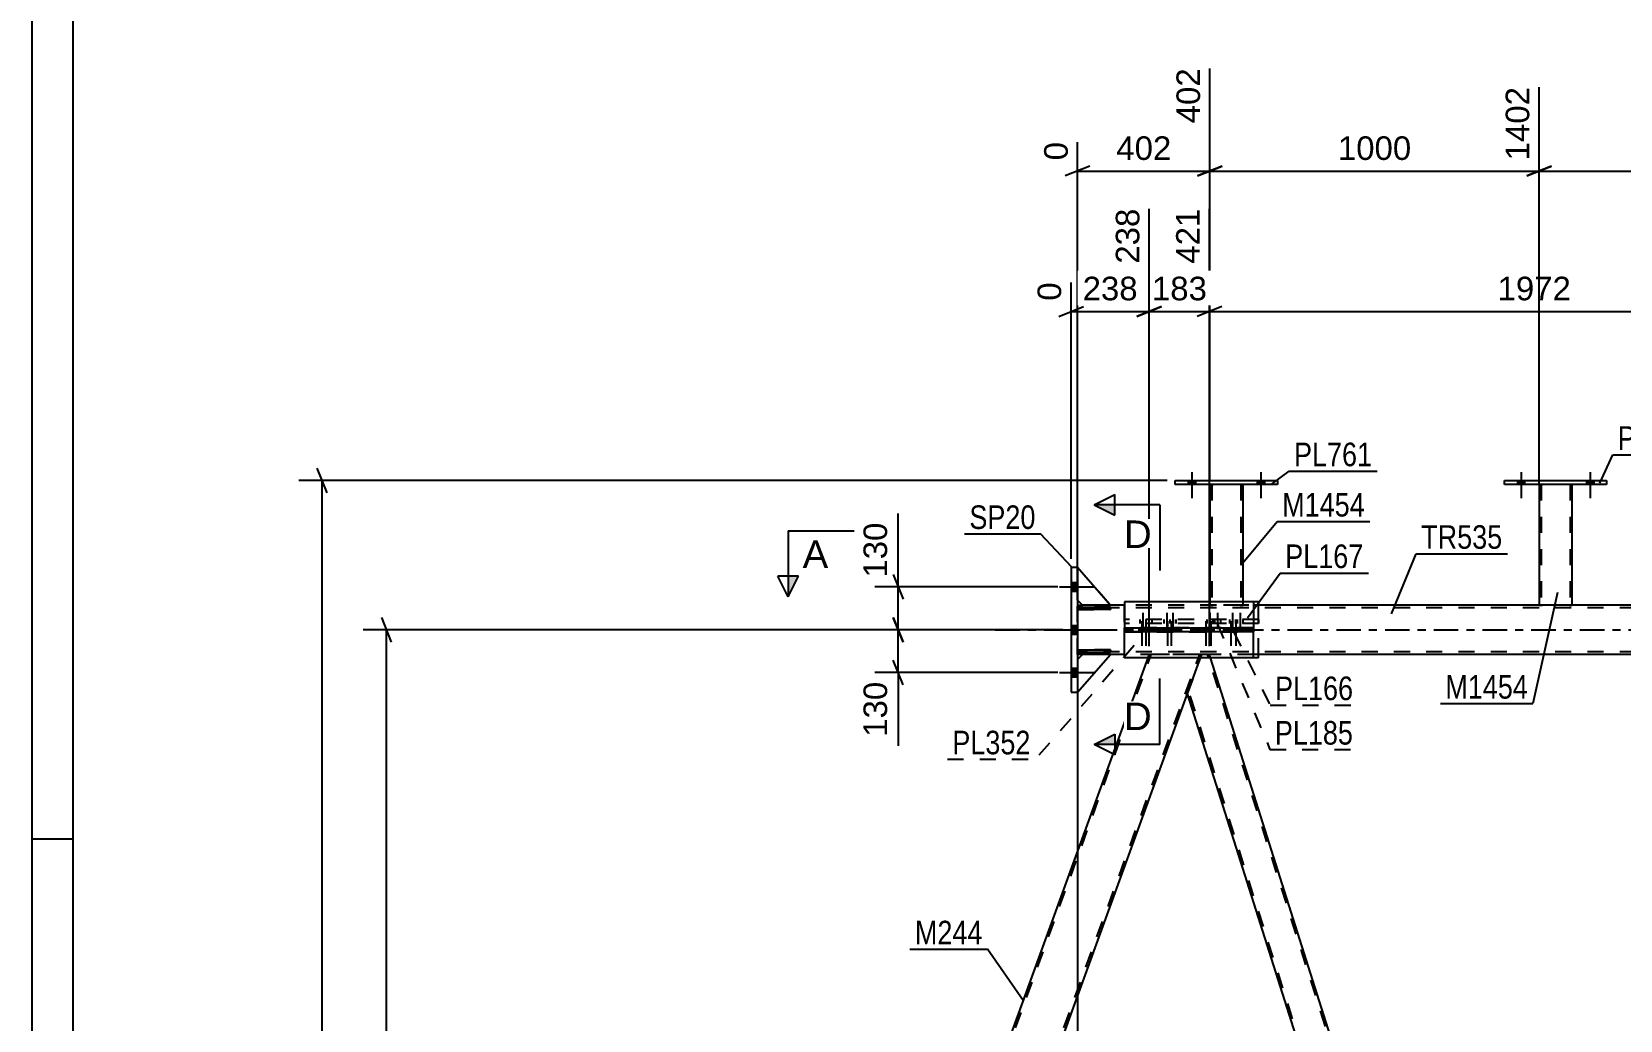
# Model space of a CAD drawing. Header units: millimetres. Extents: x 0 to 1189, y 0 to 841.
# Drawn here: x 0 to 193, y 574 to 694.1 of the extents above; entities that cross this region are included whole.
import ezdxf

# ---------------------------------------------------------------- set-up
doc = ezdxf.new("R2010")
doc.units = ezdxf.units.MM
doc.linetypes.add('DXK_LINE_DOT2', pattern=[3.9198, 1.9599, -1.9599])
doc.linetypes.add('DXK_LINE_DOT3', pattern=[5.9187, 2.979, -0.9799, 0.9799, -0.9799])
doc.styles.add('Arial', font='ARIAL.TTF', dxfattribs={"height": 0.2})
doc.styles.add('Arial Narrow', font='ARIALN.TTF', dxfattribs={"height": 0.2})

# ---------------------------------------------------------------- blocks, each defined once
blk = doc.blocks.new('Unknown-203770571-1117')
at = {"color": 5, "linetype": 'Continuous'}
for p, q in [((0, 841), (0, 0)), ((5, 836), (5, 5)), ((5, 596), (0, 596))]:
    blk.add_line(p, q, dxfattribs=at)
blk = doc.blocks.new('Part-203770571-3129 - 2970')
at = {"color": 2, "linetype": 'Continuous'}
for p, q in [((127.06, 624.43), (127.66, 624.43)), ((132.77, 624.43), (131.06, 624.43)), ((217.25, 624.43), (148.43, 624.43)), ((127.66, 618.43), (127.06, 618.43)), ((132.77, 618.43), (131.06, 618.43)), ((217.25, 618.43), (148.43, 618.43))]:
    blk.add_line(p, q, dxfattribs=at)
at = {"color": 7, "linetype": 'DXK_LINE_DOT2'}
for p, q in [((127.06, 618.43), (127.06, 624.43)), ((759.33, 624.11), (127.06, 624.11)), ((131.06, 624.43), (127.66, 624.43)), ((759.33, 624.43), (132.77, 624.43)), ((759.33, 618.75), (127.06, 618.75)), ((131.06, 618.43), (127.66, 618.43)), ((148.43, 618.43), (132.77, 618.43))]:
    blk.add_line(p, q, dxfattribs=at)
at = {"color": 7, "linetype": 'DXK_LINE_DOT3'}
blk.add_line((117.06, 621.43), (759.33, 621.43), dxfattribs=at)
blk = doc.blocks.new('Bolt-203770571-3118 - 2970')
at = {"linetype": 'Continuous'}
for points in [[(127.06, 626.11), (127.06, 627.15), (126.26, 627.15), (126.26, 626.11)], [(127.06, 626.11), (127.06, 627.15), (126.26, 627.15), (126.26, 626.11)], [(127.06, 626.11), (127.06, 627.15), (126.26, 627.15), (126.26, 626.11)], [(127.06, 620.91), (127.06, 621.95), (126.26, 621.95), (126.26, 620.91)], [(127.06, 620.91), (127.06, 621.95), (126.26, 621.95), (126.26, 620.91)], [(127.06, 615.71), (127.06, 616.75), (126.26, 616.75), (126.26, 615.71)], [(127.06, 615.71), (127.06, 616.75), (126.26, 616.75), (126.26, 615.71)], [(127.06, 615.71), (127.06, 616.75), (126.26, 616.75), (126.26, 615.71)]]:
    blk.add_hatch(color=1, dxfattribs=at).paths.add_polyline_path(points)
at = {"color": 1, "linetype": 'Continuous'}
for p, q in [((124.86, 626.63), (129.06, 626.63)), ((124.86, 626.63), (129.06, 626.63)), ((124.86, 626.63), (129.06, 626.63)), ((126.26, 627.15), (127.06, 627.15)), ((126.26, 627.15), (127.06, 627.15)), ((126.26, 627.15), (127.06, 627.15)), ((126.26, 626.11), (127.06, 626.11)), ((126.26, 626.11), (127.06, 626.11)), ((126.26, 626.11), (127.06, 626.11)), ((124.86, 621.43), (129.06, 621.43)), ((124.86, 621.43), (129.06, 621.43)), ((126.26, 621.95), (127.06, 621.95)), ((126.26, 621.95), (127.06, 621.95)), ((126.26, 620.91), (127.06, 620.91)), ((126.26, 620.91), (127.06, 620.91)), ((124.86, 616.23), (129.06, 616.23)), ((124.86, 616.23), (129.06, 616.23)), ((124.86, 616.23), (129.06, 616.23)), ((126.26, 616.75), (127.06, 616.75)), ((126.26, 616.75), (127.06, 616.75)), ((126.26, 616.75), (127.06, 616.75)), ((126.26, 615.71), (127.06, 615.71)), ((126.26, 615.71), (127.06, 615.71)), ((126.26, 615.71), (127.06, 615.71))]:
    blk.add_line(p, q, dxfattribs=at)
blk = doc.blocks.new('Part-203770571-3499 - 2970')
at = {"color": 2, "linetype": 'Continuous'}
for p, q in [((92.59, 499.83), (135.61, 618.03)), ((98.98, 499.83), (142, 618.03))]:
    blk.add_line(p, q, dxfattribs=at)
at = {"color": 7, "linetype": 'DXK_LINE_DOT2'}
for p, q in [((92.7, 499.43), (136.01, 618.43)), ((98.58, 499.43), (141.89, 618.43)), ((135.61, 618.03), (135.76, 618.43)), ((142.14, 618.43), (135.76, 618.43)), ((142, 618.03), (142.14, 618.43)), ((92.45, 499.43), (92.59, 499.83)), ((98.83, 499.43), (98.98, 499.83)), ((98.83, 499.43), (92.45, 499.43))]:
    blk.add_line(p, q, dxfattribs=at)
blk = doc.blocks.new('Part-203770571-3134 - 2970')
at = {"color": 2, "linetype": 'Continuous'}
for p, q in [((138.93, 639.07), (138.93, 639.55)), ((138.93, 639.55), (151.33, 639.55)), ((151.33, 639.07), (138.93, 639.07)), ((151.33, 639.55), (151.33, 639.07))]:
    blk.add_line(p, q, dxfattribs=at)
blk = doc.blocks.new('Part-203770571-3101 - 2970')
at = {"color": 2, "linetype": 'Continuous'}
for p, q in [((183.13, 639.07), (183.13, 624.43)), ((187.13, 624.43), (187.13, 639.07))]:
    blk.add_line(p, q, dxfattribs=at)
at = {"color": 7, "linetype": 'DXK_LINE_DOT2'}
for p, q in [((183.13, 639.07), (183.13, 639.07)), ((183.13, 639.07), (183.13, 639.07)), ((183.13, 639.07), (183.13, 639.07)), ((183.17, 639.07), (183.13, 639.07)), ((183.13, 639.07), (183.17, 639.07)), ((183.27, 639.07), (183.17, 639.07)), ((183.17, 639.07), (183.27, 639.07)), ((183.43, 639.07), (183.27, 639.07)), ((183.27, 639.07), (183.43, 639.07)), ((183.37, 639.07), (183.37, 639.07)), ((183.37, 639.07), (183.37, 624.43)), ((183.39, 639.07), (183.37, 639.07)), ((183.37, 639.07), (183.39, 639.07)), ((183.44, 639.07), (183.39, 639.07)), ((183.39, 639.07), (183.44, 639.07)), ((186.84, 639.07), (183.43, 639.07)), ((186.84, 639.07), (183.43, 639.07)), ((186.74, 639.07), (183.44, 639.07)), ((183.44, 639.07), (183.52, 639.07)), ((186.82, 639.07), (183.52, 639.07)), ((186.82, 639.07), (186.74, 639.07)), ((186.87, 639.07), (186.82, 639.07)), ((186.82, 639.07), (186.87, 639.07)), ((186.84, 639.07), (186.99, 639.07)), ((186.99, 639.07), (186.84, 639.07)), ((186.89, 639.07), (186.87, 639.07)), ((186.87, 639.07), (186.89, 639.07)), ((186.89, 639.07), (186.89, 639.07)), ((186.89, 639.07), (186.89, 624.43)), ((186.99, 639.07), (187.1, 639.07)), ((187.1, 639.07), (186.99, 639.07)), ((187.1, 639.07), (187.13, 639.07)), ((187.13, 639.07), (187.1, 639.07)), ((187.13, 639.07), (187.13, 639.07)), ((187.13, 639.07), (187.13, 639.07)), ((187.13, 639.07), (187.13, 639.07)), ((183.13, 624.43), (183.13, 624.43)), ((183.13, 624.43), (183.13, 624.43)), ((183.17, 624.43), (183.13, 624.43)), ((183.13, 624.43), (183.17, 624.43)), ((183.27, 624.43), (183.17, 624.43)), ((183.17, 624.43), (183.27, 624.43)), ((183.43, 624.43), (183.27, 624.43)), ((183.27, 624.43), (183.43, 624.43)), ((183.39, 624.43), (183.37, 624.43)), ((183.37, 624.43), (183.39, 624.43)), ((183.44, 624.43), (183.39, 624.43)), ((183.39, 624.43), (183.44, 624.43)), ((186.84, 624.43), (183.43, 624.43)), ((186.84, 624.43), (183.43, 624.43)), ((186.74, 624.43), (183.44, 624.43)), ((183.44, 624.43), (183.52, 624.43)), ((186.82, 624.43), (183.52, 624.43)), ((186.82, 624.43), (186.74, 624.43)), ((186.87, 624.43), (186.82, 624.43)), ((186.82, 624.43), (186.87, 624.43)), ((186.84, 624.43), (186.99, 624.43)), ((186.99, 624.43), (186.84, 624.43)), ((186.89, 624.43), (186.87, 624.43)), ((186.87, 624.43), (186.89, 624.43)), ((186.99, 624.43), (187.1, 624.43)), ((187.1, 624.43), (186.99, 624.43)), ((187.1, 624.43), (187.13, 624.43)), ((187.13, 624.43), (187.1, 624.43)), ((187.13, 624.43), (187.13, 624.43)), ((187.13, 624.43), (187.13, 624.43)), ((187.13, 624.43), (187.13, 624.43))]:
    blk.add_line(p, q, dxfattribs=at)
blk = doc.blocks.new('Part-203770571-3091 - 2970')
at = {"color": 2, "linetype": 'Continuous'}
for p, q in [((143.13, 639.07), (143.13, 624.83)), ((147.13, 639.07), (147.13, 624.83))]:
    blk.add_line(p, q, dxfattribs=at)
at = {"color": 7, "linetype": 'DXK_LINE_DOT2'}
for p, q in [((143.13, 639.07), (143.13, 639.07)), ((143.13, 639.07), (143.13, 639.07)), ((143.13, 639.07), (143.13, 639.07)), ((143.17, 639.07), (143.13, 639.07)), ((143.13, 639.07), (143.17, 639.07)), ((143.27, 639.07), (143.17, 639.07)), ((143.17, 639.07), (143.27, 639.07)), ((143.43, 639.07), (143.27, 639.07)), ((143.27, 639.07), (143.43, 639.07)), ((143.37, 639.07), (143.37, 639.07)), ((143.37, 639.07), (143.37, 624.43)), ((143.39, 639.07), (143.37, 639.07)), ((143.37, 639.07), (143.39, 639.07)), ((143.44, 639.07), (143.39, 639.07)), ((143.39, 639.07), (143.44, 639.07)), ((146.84, 639.07), (143.43, 639.07)), ((146.84, 639.07), (143.43, 639.07)), ((146.74, 639.07), (143.44, 639.07)), ((143.44, 639.07), (143.52, 639.07)), ((146.82, 639.07), (143.52, 639.07)), ((146.82, 639.07), (146.74, 639.07)), ((146.87, 639.07), (146.82, 639.07)), ((146.82, 639.07), (146.87, 639.07)), ((146.84, 639.07), (146.99, 639.07)), ((146.99, 639.07), (146.84, 639.07)), ((146.89, 639.07), (146.87, 639.07)), ((146.87, 639.07), (146.89, 639.07)), ((146.89, 639.07), (146.89, 639.07)), ((146.89, 639.07), (146.89, 624.43)), ((146.99, 639.07), (147.1, 639.07)), ((147.1, 639.07), (146.99, 639.07)), ((147.1, 639.07), (147.13, 639.07)), ((147.13, 639.07), (147.1, 639.07)), ((147.13, 639.07), (147.13, 639.07)), ((147.13, 639.07), (147.13, 639.07)), ((147.13, 639.07), (147.13, 639.07)), ((143.13, 624.83), (143.13, 624.43)), ((143.17, 624.43), (143.13, 624.43)), ((143.13, 624.43), (143.17, 624.43)), ((143.27, 624.43), (143.17, 624.43)), ((143.17, 624.43), (143.27, 624.43)), ((143.43, 624.43), (143.27, 624.43)), ((143.27, 624.43), (143.43, 624.43)), ((143.39, 624.43), (143.37, 624.43)), ((143.37, 624.43), (143.39, 624.43)), ((143.44, 624.43), (143.39, 624.43)), ((143.39, 624.43), (143.44, 624.43)), ((146.84, 624.43), (143.43, 624.43)), ((146.84, 624.43), (143.43, 624.43)), ((146.74, 624.43), (143.44, 624.43)), ((143.44, 624.43), (143.52, 624.43)), ((146.82, 624.43), (143.52, 624.43)), ((146.82, 624.43), (146.74, 624.43)), ((146.87, 624.43), (146.82, 624.43)), ((146.82, 624.43), (146.87, 624.43)), ((146.84, 624.43), (146.99, 624.43)), ((146.99, 624.43), (146.84, 624.43)), ((146.89, 624.43), (146.87, 624.43)), ((146.87, 624.43), (146.89, 624.43)), ((146.99, 624.43), (147.1, 624.43)), ((147.1, 624.43), (146.99, 624.43)), ((147.1, 624.43), (147.13, 624.43)), ((147.13, 624.43), (147.1, 624.43)), ((147.13, 624.83), (147.13, 624.43))]:
    blk.add_line(p, q, dxfattribs=at)
blk = doc.blocks.new('Part-203770571-3096 - 2970')
at = {"color": 2, "linetype": 'Continuous'}
for p, q in [((178.93, 639.07), (178.93, 639.55)), ((178.93, 639.55), (191.33, 639.55)), ((191.33, 639.07), (178.93, 639.07)), ((191.33, 639.55), (191.33, 639.07))]:
    blk.add_line(p, q, dxfattribs=at)
blk = doc.blocks.new('Part-203770571-3567 - 2970')
at = {"color": 7, "linetype": 'DXK_LINE_DOT2'}
for p, q in [((131.06, 618.99), (127.06, 618.99)), ((127.06, 618.99), (127.06, 618.67)), ((127.06, 618.67), (131.06, 618.67)), ((127.66, 618.67), (127.66, 618.99)), ((131.06, 618.67), (131.06, 618.99))]:
    blk.add_line(p, q, dxfattribs=at)
blk = doc.blocks.new('Part-203770571-3569 - 2970')
at = {"color": 2, "linetype": 'Continuous'}
for p, q in [((127.06, 618.67), (127.06, 618.99)), ((127.06, 618.99), (131.06, 618.99)), ((131.06, 618.67), (127.06, 618.67)), ((131.06, 618.99), (131.06, 618.67))]:
    blk.add_line(p, q, dxfattribs=at)
at = {"color": 7, "linetype": 'DXK_LINE_DOT2'}
blk.add_line((127.66, 618.67), (127.66, 618.99), dxfattribs=at)
blk = doc.blocks.new('Bolt-203770571-3236 - 2970')
at = {"linetype": 'Continuous'}
for points in [[(140.49, 639.07), (141.37, 639.07), (141.37, 639.55), (140.49, 639.55)], [(148.89, 639.07), (149.77, 639.07), (149.77, 639.55), (148.89, 639.55)]]:
    blk.add_hatch(color=1, dxfattribs=at).paths.add_polyline_path(points)
at = {"color": 1, "linetype": 'Continuous'}
for p, q in [((140.49, 639.55), (140.49, 639.07)), ((140.93, 640.55), (140.93, 637.43)), ((141.37, 639.55), (141.37, 639.07)), ((148.89, 639.55), (148.89, 639.07)), ((149.33, 640.55), (149.33, 637.43)), ((149.77, 639.55), (149.77, 639.07))]:
    blk.add_line(p, q, dxfattribs=at)
blk = doc.blocks.new('Bolt-203770571-3259 - 2970')
at = {"color": 1, "linetype": 'DXK_LINE_DOT2'}
for p, q in [((143.12, 623.47), (143.12, 620.47)), ((144.04, 623.47), (144.04, 620.47)), ((145.87, 623.47), (145.87, 620.47)), ((146.79, 623.47), (146.79, 620.47)), ((142.76, 622.67), (142.76, 622.19)), ((143.48, 622.67), (143.48, 622.19)), ((143.68, 622.67), (143.68, 622.19)), ((144.4, 622.67), (144.4, 622.19)), ((145.51, 622.67), (145.51, 622.19)), ((146.23, 622.67), (146.23, 622.19)), ((146.43, 622.67), (146.43, 622.19)), ((147.15, 622.67), (147.15, 622.19))]:
    blk.add_line(p, q, dxfattribs=at)
blk = doc.blocks.new('Bolt-203770571-3273 - 2970')
at = {"linetype": 'Continuous'}
for points in [[(180.49, 639.07), (181.37, 639.07), (181.37, 639.55), (180.49, 639.55)], [(188.89, 639.07), (189.77, 639.07), (189.77, 639.55), (188.89, 639.55)]]:
    blk.add_hatch(color=1, dxfattribs=at).paths.add_polyline_path(points)
at = {"color": 1, "linetype": 'Continuous'}
for p, q in [((180.49, 639.55), (180.49, 639.07)), ((180.93, 640.55), (180.93, 637.43)), ((181.37, 639.55), (181.37, 639.07)), ((188.89, 639.55), (188.89, 639.07)), ((189.33, 640.55), (189.33, 637.43)), ((189.77, 639.55), (189.77, 639.07))]:
    blk.add_line(p, q, dxfattribs=at)
blk = doc.blocks.new('Bolt-203770571-3274 - 2970')
at = {"linetype": 'Continuous'}
for points in [[(180.49, 639.07), (181.37, 639.07), (181.37, 639.55), (180.49, 639.55)], [(188.89, 639.07), (189.77, 639.07), (189.77, 639.55), (188.89, 639.55)]]:
    blk.add_hatch(color=1, dxfattribs=at).paths.add_polyline_path(points)
at = {"color": 1, "linetype": 'Continuous'}
for p, q in [((180.49, 639.55), (180.49, 639.07)), ((180.93, 640.55), (180.93, 637.43)), ((181.37, 639.55), (181.37, 639.07)), ((188.89, 639.55), (188.89, 639.07)), ((189.33, 640.55), (189.33, 637.43)), ((189.77, 639.55), (189.77, 639.07))]:
    blk.add_line(p, q, dxfattribs=at)
blk = doc.blocks.new('Bolt-203770571-3275 - 2970')
at = {"linetype": 'Continuous'}
for points in [[(140.49, 639.07), (141.37, 639.07), (141.37, 639.55), (140.49, 639.55)], [(148.89, 639.07), (149.77, 639.07), (149.77, 639.55), (148.89, 639.55)]]:
    blk.add_hatch(color=1, dxfattribs=at).paths.add_polyline_path(points)
at = {"color": 1, "linetype": 'Continuous'}
for p, q in [((140.49, 639.55), (140.49, 639.07)), ((140.93, 640.55), (140.93, 637.43)), ((141.37, 639.55), (141.37, 639.07)), ((148.89, 639.55), (148.89, 639.07)), ((149.33, 640.55), (149.33, 637.43)), ((149.77, 639.55), (149.77, 639.07))]:
    blk.add_line(p, q, dxfattribs=at)
blk = doc.blocks.new('Part-203770571-3300 - 2970')
at = {"color": 7, "linetype": 'DXK_LINE_DOT2'}
for p, q in [((149.05, 622.67), (132.76, 622.67)), ((132.76, 622.67), (132.76, 622.19)), ((149.05, 622.19), (132.76, 622.19)), ((138.97, 622.67), (138.97, 622.19)), ((142.8, 622.19), (142.8, 622.67)), ((149.05, 622.67), (149.05, 622.19))]:
    blk.add_line(p, q, dxfattribs=at)
blk = doc.blocks.new('Part-203770571-3305 - 2970')
at = {"color": 2, "linetype": 'Continuous'}
for p, q in [((132.76, 624.83), (132.76, 624.43)), ((132.76, 624.83), (132.77, 624.83)), ((149.05, 624.83), (148.43, 624.83)), ((149.05, 624.83), (149.05, 624.43)), ((132.76, 618.43), (132.76, 618.03)), ((132.76, 618.03), (132.77, 618.03)), ((149.05, 618.03), (148.43, 618.03)), ((149.05, 618.03), (149.05, 618.43))]:
    blk.add_line(p, q, dxfattribs=at)
at = {"color": 7, "linetype": 'DXK_LINE_DOT2'}
for p, q in [((148.43, 624.83), (132.76, 624.83)), ((132.76, 618.43), (132.76, 624.43)), ((149.05, 618.43), (149.05, 624.43)), ((148.43, 618.03), (132.77, 618.03))]:
    blk.add_line(p, q, dxfattribs=at)
blk = doc.blocks.new('Bolt-203770571-3306 - 2970')
at = {"color": 1, "linetype": 'DXK_LINE_DOT2'}
for p, q in [((134.98, 623.47), (134.98, 620.47)), ((135.71, 623.47), (135.71, 620.47)), ((137.9, 623.47), (137.9, 620.47)), ((138.63, 623.47), (138.63, 620.47)), ((134.62, 622.67), (134.62, 622.19)), ((135.34, 622.67), (135.34, 622.19)), ((135.35, 622.67), (135.35, 622.19)), ((136.07, 622.67), (136.07, 622.19)), ((137.54, 622.67), (137.54, 622.19)), ((138.26, 622.67), (138.26, 622.19)), ((138.27, 622.67), (138.27, 622.19)), ((138.99, 622.67), (138.99, 622.19))]:
    blk.add_line(p, q, dxfattribs=at)
blk = doc.blocks.new('Part-203770571-3326 - 2970')
at = {"color": 2, "linetype": 'Continuous'}
for p, q in [((132.77, 621.67), (132.77, 621.67)), ((132.77, 621.67), (148.43, 621.67)), ((132.77, 621.19), (132.77, 621.67)), ((139.34, 621.19), (139.34, 621.67)), ((141.72, 621.19), (141.72, 621.67)), ((148.43, 621.67), (148.43, 621.67)), ((148.43, 621.67), (148.43, 621.19)), ((148.43, 621.19), (132.77, 621.19))]:
    blk.add_line(p, q, dxfattribs=at)
at = {"color": 7, "linetype": 'DXK_LINE_DOT2'}
for p, q in [((148.43, 621.67), (132.77, 621.67)), ((132.77, 621.19), (132.77, 621.19)), ((132.77, 621.19), (148.43, 621.19)), ((148.43, 621.19), (148.43, 621.19))]:
    blk.add_line(p, q, dxfattribs=at)
blk = doc.blocks.new('Part-203770571-3331 - 2970')
at = {"color": 2, "linetype": 'Continuous'}
for p, q in [((148.43, 624.83), (132.77, 624.83)), ((132.77, 624.83), (132.77, 621.67)), ((148.43, 624.83), (148.43, 621.67)), ((132.77, 618.03), (132.77, 621.19)), ((148.43, 618.03), (148.43, 621.19)), ((148.43, 618.03), (132.77, 618.03))]:
    blk.add_line(p, q, dxfattribs=at)
at = {"color": 7, "linetype": 'DXK_LINE_DOT2'}
for p, q in [((132.77, 621.19), (132.77, 621.67)), ((148.43, 621.19), (148.43, 621.67))]:
    blk.add_line(p, q, dxfattribs=at)
blk = doc.blocks.new('Part-203770571-3356 - 2970')
at = {"color": 7, "linetype": 'DXK_LINE_DOT2'}
for p, q in [((178.9, 499.43), (222.21, 618.43)), ((182.65, 499.43), (225.96, 618.43)), ((221.81, 618.03), (221.96, 618.43)), ((226.21, 618.43), (221.96, 618.43)), ((225.05, 615.22), (226.21, 618.43)), ((178.65, 499.43), (179.81, 502.64)), ((182.9, 499.43), (183.05, 499.83)), ((182.9, 499.43), (178.65, 499.43))]:
    blk.add_line(p, q, dxfattribs=at)
at = {"color": 2, "linetype": 'Continuous'}
for p, q in [((179.81, 502.64), (221.81, 618.03)), ((183.05, 499.83), (225.05, 615.22))]:
    blk.add_line(p, q, dxfattribs=at)
blk = doc.blocks.new('Part-203770571-3371 - 2970')
at = {"color": 7, "linetype": 'DXK_LINE_DOT2'}
for p, q in [((140.41, 613.66), (142.14, 618.43)), ((143.09, 618.43), (142.14, 618.43)), ((179.68, 502.27), (142.84, 618.43)), ((143.22, 618.03), (143.09, 618.43)), ((176.88, 499.43), (140.54, 614.03)), ((176.63, 499.43), (176.51, 499.83)), ((178.65, 499.43), (178.79, 499.83)), ((178.65, 499.43), (176.63, 499.43))]:
    blk.add_line(p, q, dxfattribs=at)
at = {"color": 2, "linetype": 'Continuous'}
for p, q in [((179.81, 502.64), (143.22, 618.03)), ((176.51, 499.83), (140.41, 613.66)), ((178.79, 499.83), (179.81, 502.64))]:
    blk.add_line(p, q, dxfattribs=at)
blk = doc.blocks.new('Part-203770571-3391 - 2970')
at = {"color": 2, "linetype": 'Continuous'}
for p, q in [((126.26, 629.03), (127.06, 629.03)), ((126.26, 629.03), (126.26, 613.83)), ((127.06, 629.03), (127.06, 613.83)), ((126.26, 613.83), (127.06, 613.83))]:
    blk.add_line(p, q, dxfattribs=at)
blk = doc.blocks.new('Part-203770571-3432 - 2970')
at = {"color": 7, "linetype": 'DXK_LINE_DOT2'}
for p, q in [((127.06, 625.03), (127.06, 629.03)), ((127.06, 629.03), (131.06, 624.43)), ((127.66, 624.43), (127.06, 625.03)), ((131.06, 624.43), (127.66, 624.43))]:
    blk.add_line(p, q, dxfattribs=at)
blk = doc.blocks.new('Part-203770571-3433 - 2970')
at = {"color": 2, "linetype": 'Continuous'}
for p, q in [((127.06, 629.03), (131.06, 624.43)), ((127.66, 624.43), (127.06, 625.03)), ((131.06, 624.43), (127.66, 624.43))]:
    blk.add_line(p, q, dxfattribs=at)
at = {"color": 7, "linetype": 'DXK_LINE_DOT2'}
blk.add_line((127.06, 625.03), (127.06, 629.03), dxfattribs=at)
blk = doc.blocks.new('Part-203770571-3434 - 2970')
at = {"color": 7, "linetype": 'DXK_LINE_DOT2'}
for p, q in [((127.66, 618.43), (127.06, 617.83)), ((127.06, 613.83), (131.06, 618.43)), ((127.06, 617.83), (127.06, 613.83)), ((131.06, 618.43), (127.66, 618.43))]:
    blk.add_line(p, q, dxfattribs=at)
blk = doc.blocks.new('Part-203770571-3435 - 2970')
at = {"color": 2, "linetype": 'Continuous'}
for p, q in [((127.66, 618.43), (127.06, 617.83)), ((127.06, 613.83), (131.06, 618.43)), ((131.06, 618.43), (127.66, 618.43))]:
    blk.add_line(p, q, dxfattribs=at)
at = {"color": 7, "linetype": 'DXK_LINE_DOT2'}
blk.add_line((127.06, 617.83), (127.06, 613.83), dxfattribs=at)
blk = doc.blocks.new('Bolt-203770571-3443 - 2970')
at = {"linetype": 'Continuous'}
for points in [[(135.23, 621.67), (134.51, 621.67), (134.51, 621.19), (135.23, 621.19)], [(135.7, 621.67), (134.98, 621.67), (134.98, 621.19), (135.7, 621.19)], [(138.33, 621.67), (137.61, 621.67), (137.61, 621.19), (138.33, 621.19)], [(138.79, 621.67), (138.07, 621.67), (138.07, 621.19), (138.79, 621.19)]]:
    blk.add_hatch(color=1, dxfattribs=at).paths.add_polyline_path(points)
at = {"color": 1, "linetype": 'Continuous'}
for p, q in [((134.51, 621.67), (134.51, 621.19)), ((134.87, 622.47), (134.87, 619.47)), ((134.98, 621.67), (134.98, 621.19)), ((135.23, 621.67), (135.23, 621.19)), ((135.34, 622.47), (135.34, 619.47)), ((135.7, 621.67), (135.7, 621.19)), ((137.61, 621.67), (137.61, 621.19)), ((137.97, 622.47), (137.97, 619.47)), ((138.07, 621.67), (138.07, 621.19)), ((138.33, 621.67), (138.33, 621.19)), ((138.43, 622.47), (138.43, 619.47)), ((138.79, 621.67), (138.79, 621.19))]:
    blk.add_line(p, q, dxfattribs=at)
blk = doc.blocks.new('Bolt-203770571-3444 - 2970')
at = {"linetype": 'Continuous'}
for points in [[(143.01, 621.67), (142.29, 621.67), (142.29, 621.19), (143.01, 621.19)], [(143.61, 621.67), (142.89, 621.67), (142.89, 621.19), (143.61, 621.19)], [(146.02, 621.67), (145.3, 621.67), (145.3, 621.19), (146.02, 621.19)], [(146.62, 621.67), (145.9, 621.67), (145.9, 621.19), (146.62, 621.19)]]:
    blk.add_hatch(color=1, dxfattribs=at).paths.add_polyline_path(points)
at = {"color": 1, "linetype": 'Continuous'}
for p, q in [((142.29, 621.67), (142.29, 621.19)), ((142.65, 622.47), (142.65, 619.47)), ((142.89, 621.67), (142.89, 621.19)), ((143.01, 621.67), (143.01, 621.19)), ((143.25, 622.47), (143.25, 619.47)), ((143.61, 621.67), (143.61, 621.19)), ((145.3, 621.67), (145.3, 621.19)), ((145.66, 622.47), (145.66, 619.47)), ((145.9, 621.67), (145.9, 621.19)), ((146.02, 621.67), (146.02, 621.19)), ((146.26, 622.47), (146.26, 619.47)), ((146.62, 621.67), (146.62, 621.19))]:
    blk.add_line(p, q, dxfattribs=at)
blk = doc.blocks.new('Part-203770571-3568 - 2970')
at = {"color": 7, "linetype": 'DXK_LINE_DOT2'}
for p, q in [((131.06, 624.19), (127.06, 624.19)), ((127.06, 624.19), (127.06, 623.87)), ((127.06, 623.87), (131.06, 623.87)), ((127.66, 623.87), (127.66, 624.19)), ((131.06, 623.87), (131.06, 624.19))]:
    blk.add_line(p, q, dxfattribs=at)
blk = doc.blocks.new('Part-203770571-3570 - 2970')
at = {"color": 2, "linetype": 'Continuous'}
for p, q in [((127.06, 624.19), (131.06, 624.19)), ((127.06, 623.87), (127.06, 624.19)), ((131.06, 623.87), (127.06, 623.87)), ((131.06, 624.19), (131.06, 623.87))]:
    blk.add_line(p, q, dxfattribs=at)
at = {"color": 7, "linetype": 'DXK_LINE_DOT2'}
blk.add_line((127.66, 623.87), (127.66, 624.19), dxfattribs=at)
blk = doc.blocks.new('StraightDimension-203770571-4970 - 2970')
at = {"color": 7, "linetype": 'Continuous'}
for p, q in [((104.66, 628.13), (105.86, 625.13)), ((124.66, 626.63), (102.41, 626.63)), ((105.26, 621.43), (105.26, 626.63)), ((125.26, 621.43), (102.41, 621.43)), ((105.86, 619.93), (104.66, 622.93))]:
    blk.add_line(p, q, dxfattribs=at)
at = {"color": 0}
blk.add_wipeout([(104.51, 635.03), (100.31, 635.03), (100.31, 627.16), (104.51, 627.16)], dxfattribs=at)
at = {"color": 7, "linetype": 'Continuous'}
blk.add_line((105.26, 626.63), (105.26, 635.55), dxfattribs=at)
blk.add_line((105.26, 626.63), (105.26, 635.55), dxfattribs=at)
at = {"color": 3, "style": 'Arial'}
blk.add_text('130', height=2.865, rotation=90.0002, dxfattribs=at).set_placement((103.91, 627.76))
blk = doc.blocks.new('StraightDimension-203770571-31451 - 2970')
at = {"color": 7, "linetype": 'Continuous'}
for p, q in [((183.13, 639.05), (183.13, 687.33)), ((223.13, 639.05), (223.13, 687.33)), ((184.63, 677.74), (181.63, 676.54)), ((221.63, 676.54), (224.63, 677.74)), ((183.13, 677.14), (223.13, 677.14))]:
    blk.add_line(p, q, dxfattribs=at)
at = {"color": 0, "linetype": 'Continuous'}
blk.add_wipeout([(222.53, 687.93), (218.33, 687.93), (218.33, 677.84), (222.53, 677.84)], dxfattribs=at)
at = {"color": 0}
blk.add_wipeout([(208.18, 677.89), (208.18, 682.09), (198.08, 682.09), (198.08, 677.89)], dxfattribs=at)
at = {"color": 3, "linetype": 'Continuous', "style": 'Arial'}
blk.add_text('2402', height=2.865, rotation=90.0002, dxfattribs=at).set_placement((221.93, 678.44))
at = {"color": 3, "style": 'Arial'}
blk.add_text('1000', height=2.865, dxfattribs=at).set_placement((198.68, 678.49))
blk = doc.blocks.new('StraightDimension-203770571-31079 - 2970')
at = {"color": 7, "linetype": 'Continuous'}
for p, q in [((221.96, 619.43), (221.96, 674.79)), ((143.09, 619.43), (143.09, 672.56)), ((144.59, 660.69), (141.59, 659.49)), ((143.09, 660.09), (221.96, 660.09)), ((220.46, 659.49), (223.46, 660.69))]:
    blk.add_line(p, q, dxfattribs=at)
at = {"color": 0, "linetype": 'Continuous'}
blk.add_wipeout([(221.36, 675.39), (217.16, 675.39), (217.16, 665.29), (221.36, 665.29)], dxfattribs=at)
at = {"color": 0}
blk.add_wipeout([(187.57, 660.84), (187.57, 665.04), (177.48, 665.04), (177.48, 660.84)], dxfattribs=at)
at = {"color": 3, "linetype": 'Continuous', "style": 'Arial'}
blk.add_text('2392', height=2.865, rotation=90.0002, dxfattribs=at).set_placement((220.76, 665.89))
at = {"color": 3, "style": 'Arial'}
blk.add_text('1972', height=2.865, dxfattribs=at).set_placement((178.08, 661.44))
blk = doc.blocks.new('StraightDimension-203770571-31453 - 2970')
at = {"color": 7, "linetype": 'Continuous'}
for p, q in [((143.13, 639.67), (143.13, 689.61)), ((127.06, 625.43), (127.06, 680.66)), ((128.56, 677.74), (125.56, 676.54)), ((141.63, 676.54), (144.63, 677.74)), ((127.06, 677.14), (143.13, 677.14))]:
    blk.add_line(p, q, dxfattribs=at)
at = {"color": 0, "linetype": 'Continuous'}
blk.add_wipeout([(126.46, 681.26), (122.26, 681.26), (122.26, 677.84), (126.46, 677.84)], dxfattribs=at)
at = {"color": 0}
blk.add_wipeout([(139.03, 677.89), (139.03, 682.09), (131.16, 682.09), (131.16, 677.89)], dxfattribs=at)
at = {"color": 3, "linetype": 'Continuous', "style": 'Arial'}
blk.add_text('0', height=2.87, rotation=90.0002, dxfattribs=at).set_placement((125.86, 678.44))
at = {"color": 0, "linetype": 'Continuous'}
blk.add_wipeout([(142.53, 690.21), (138.33, 690.21), (138.33, 682.34), (142.53, 682.34)], dxfattribs=at)
at = {"color": 3, "linetype": 'Continuous', "style": 'Arial'}
blk.add_text('402', height=2.865, rotation=90.0002, dxfattribs=at).set_placement((141.93, 682.94))
at = {"color": 3, "style": 'Arial'}
blk.add_text('402', height=2.865, dxfattribs=at).set_placement((131.76, 678.49))
blk = doc.blocks.new('StraightDimension-203770571-31452 - 2970')
at = {"color": 7, "linetype": 'Continuous'}
for p, q in [((143.13, 639.67), (143.13, 689.61)), ((183.13, 639.05), (183.13, 687.33)), ((144.63, 677.74), (141.63, 676.54)), ((181.63, 676.54), (184.63, 677.74)), ((143.13, 677.14), (183.13, 677.14))]:
    blk.add_line(p, q, dxfattribs=at)
at = {"color": 0, "linetype": 'Continuous'}
blk.add_wipeout([(182.53, 687.93), (178.33, 687.93), (178.33, 677.84), (182.53, 677.84)], dxfattribs=at)
at = {"color": 0}
blk.add_wipeout([(168.18, 677.89), (168.18, 682.09), (158.08, 682.09), (158.08, 677.89)], dxfattribs=at)
at = {"color": 3, "linetype": 'Continuous', "style": 'Arial'}
blk.add_text('1402', height=2.865, rotation=90.0002, dxfattribs=at).set_placement((181.93, 678.44))
at = {"color": 3, "style": 'Arial'}
blk.add_text('1000', height=2.865, dxfattribs=at).set_placement((158.68, 678.49))
blk = doc.blocks.new('StraightDimension-203770571-4738 - 2970')
at = {"color": 7, "linetype": 'Continuous'}
for p, q in [((127.06, 617.43), (127.06, 564.94)), ((67.18, 500.43), (67.18, 570.19)), ((68.68, 567.94), (65.68, 566.74)), ((125.56, 566.74), (128.56, 567.94)), ((67.18, 567.34), (127.06, 567.34))]:
    blk.add_line(p, q, dxfattribs=at)
at = {"color": 0}
blk.add_wipeout([(102.16, 568.09), (102.16, 572.29), (92.07, 572.29), (92.07, 568.09)], dxfattribs=at)
at = {"color": 3, "style": 'Arial'}
blk.add_text('1564', height=2.865, dxfattribs=at).set_placement((92.67, 568.69))
blk = doc.blocks.new('StraightDimension-203770571-30677 - 2970')
at = {"color": 7, "linetype": 'Continuous'}
for p, q in [((35.89, 638.05), (34.69, 641.05)), ((137.93, 639.55), (32.44, 639.55)), ((35.29, 488.83), (35.29, 639.55)), ((34.69, 490.33), (35.89, 487.33)), ((171.08, 488.83), (32.44, 488.83))]:
    blk.add_line(p, q, dxfattribs=at)
at = {"color": 0}
blk.add_wipeout([(34.54, 569.24), (30.34, 569.24), (30.34, 559.14), (34.54, 559.14)], dxfattribs=at)
at = {"color": 3, "style": 'Arial'}
blk.add_text('3768', height=2.865, rotation=90.0002, dxfattribs=at).set_placement((33.94, 559.74))
blk = doc.blocks.new('StraightDimension-203770571-4948 - 2970')
at = {"color": 7, "linetype": 'Continuous'}
for p, q in [((125.26, 621.43), (40.26, 621.43)), ((43.71, 619.93), (42.51, 622.93)), ((43.11, 496.43), (43.11, 621.43)), ((42.51, 497.93), (43.71, 494.93)), ((65.38, 496.43), (40.26, 496.43))]:
    blk.add_line(p, q, dxfattribs=at)
at = {"color": 0}
blk.add_wipeout([(42.36, 563.98), (38.16, 563.98), (38.16, 553.88), (42.36, 553.88)], dxfattribs=at)
at = {"color": 3, "style": 'Arial'}
blk.add_text('3125', height=2.865, rotation=90.0002, dxfattribs=at).set_placement((41.76, 554.48))
blk = doc.blocks.new('StraightDimension-203770571-4978 - 2970')
at = {"color": 7, "linetype": 'Continuous'}
for p, q in [((125.26, 621.43), (102.41, 621.43)), ((104.66, 622.93), (105.86, 619.93)), ((105.26, 616.23), (105.26, 621.43)), ((105.86, 614.73), (104.66, 617.73)), ((124.64, 616.23), (102.41, 616.23))]:
    blk.add_line(p, q, dxfattribs=at)
at = {"color": 0}
blk.add_wipeout([(104.51, 615.71), (100.31, 615.71), (100.31, 607.83), (104.51, 607.83)], dxfattribs=at)
at = {"color": 7, "linetype": 'Continuous'}
blk.add_line((105.26, 616.23), (105.26, 607.31), dxfattribs=at)
blk.add_line((105.26, 616.23), (105.26, 607.31), dxfattribs=at)
at = {"color": 3, "style": 'Arial'}
blk.add_text('130', height=2.865, rotation=90.0002, dxfattribs=at).set_placement((103.91, 608.43))
blk = doc.blocks.new('StraightDimension-203770571-31080 - 2970')
at = {"color": 7, "linetype": 'Continuous'}
for p, q in [((135.76, 619.43), (135.76, 672.56)), ((143.09, 619.43), (143.09, 672.56)), ((134.26, 659.49), (137.26, 660.69)), ((135.76, 660.09), (143.09, 660.09)), ((144.59, 660.69), (141.59, 659.49))]:
    blk.add_line(p, q, dxfattribs=at)
at = {"color": 0}
blk.add_wipeout([(143.36, 660.84), (143.36, 665.04), (135.49, 665.04), (135.49, 660.84)], dxfattribs=at)
at = {"color": 0, "linetype": 'Continuous'}
blk.add_wipeout([(142.49, 673.16), (138.29, 673.16), (138.29, 665.29), (142.49, 665.29)], dxfattribs=at)
at = {"color": 3, "linetype": 'Continuous', "style": 'Arial'}
blk.add_text('421', height=2.865, rotation=90.0002, dxfattribs=at).set_placement((141.89, 665.89))
at = {"color": 3, "style": 'Arial'}
blk.add_text('183', height=2.865, dxfattribs=at).set_placement((136.09, 661.44))
blk = doc.blocks.new('StraightDimension-203770571-31081 - 2970')
at = {"color": 7, "linetype": 'Continuous'}
for p, q in [((135.76, 619.43), (135.76, 672.56)), ((126.26, 630.03), (126.26, 663.62)), ((124.76, 659.49), (127.76, 660.69)), ((126.26, 660.09), (135.76, 660.09)), ((137.26, 660.69), (134.26, 659.49))]:
    blk.add_line(p, q, dxfattribs=at)
at = {"color": 0, "linetype": 'Continuous'}
blk.add_wipeout([(125.66, 664.22), (121.46, 664.22), (121.46, 660.79), (125.66, 660.79)], dxfattribs=at)
at = {"color": 0}
blk.add_wipeout([(134.94, 660.84), (134.94, 665.04), (127.07, 665.04), (127.07, 660.84)], dxfattribs=at)
at = {"color": 3, "linetype": 'Continuous', "style": 'Arial'}
blk.add_text('0', height=2.87, rotation=90.0002, dxfattribs=at).set_placement((125.06, 661.39))
at = {"color": 0, "linetype": 'Continuous'}
blk.add_wipeout([(135.16, 673.16), (130.96, 673.16), (130.96, 665.29), (135.16, 665.29)], dxfattribs=at)
at = {"color": 3, "linetype": 'Continuous', "style": 'Arial'}
blk.add_text('238', height=2.865, rotation=90.0002, dxfattribs=at).set_placement((134.56, 665.89))
at = {"color": 3, "style": 'Arial'}
blk.add_text('238', height=2.865, dxfattribs=at).set_placement((127.67, 661.44))
blk = doc.blocks.new('Mark-203770571-3087 - 2970')
at = {"color": 0}
blk.add_wipeout([(161.96, 635.18), (161.96, 638.18), (151.91, 638.18), (151.91, 635.18)], dxfattribs=at)
blk.add_wipeout([(161.96, 635.18), (161.96, 638.18), (151.91, 638.18), (151.91, 635.18)], dxfattribs=at)
at = {"color": 30, "linetype": 'Continuous'}
for p, q in [((146.91, 629.3), (151.31, 634.58)), ((151.31, 634.58), (162.56, 634.58))]:
    blk.add_line(p, q, dxfattribs=at)
at = {"color": 3, "style": 'Arial Narrow'}
blk.add_text('M1454', height=2.863, dxfattribs=at).set_placement((151.91, 635.18))
blk = doc.blocks.new('Mark-203770571-3125 - 2970')
at = {"color": 0}
blk.add_wipeout([(178.67, 631.26), (178.67, 634.26), (168.8, 634.26), (168.8, 631.26)], dxfattribs=at)
blk.add_wipeout([(178.67, 631.26), (178.67, 634.26), (168.8, 634.26), (168.8, 631.26)], dxfattribs=at)
at = {"color": 30, "linetype": 'Continuous'}
for p, q in [((165.19, 623.36), (168.2, 630.66)), ((168.2, 630.66), (179.27, 630.66))]:
    blk.add_line(p, q, dxfattribs=at)
at = {"color": 3, "style": 'Arial Narrow'}
blk.add_text('TR535', height=2.863, dxfattribs=at).set_placement((168.8, 631.26))
blk = doc.blocks.new('Mark-203770571-3092 - 2970')
at = {"color": 0}
blk.add_wipeout([(202.18, 643.28), (202.18, 646.28), (192.68, 646.28), (192.68, 643.28)], dxfattribs=at)
blk.add_wipeout([(202.18, 643.28), (202.18, 646.28), (192.68, 646.28), (192.68, 643.28)], dxfattribs=at)
at = {"color": 30, "linetype": 'Continuous'}
for p, q in [((190.51, 639.24), (192.08, 642.68)), ((192.08, 642.68), (202.78, 642.68))]:
    blk.add_line(p, q, dxfattribs=at)
at = {"color": 3, "style": 'Arial Narrow'}
blk.add_text('PL761', height=2.863, dxfattribs=at).set_placement((192.68, 643.28))
blk = doc.blocks.new('Mark-203770571-3097 - 2970')
at = {"color": 0}
blk.add_wipeout([(181.78, 613.06), (181.78, 616.06), (171.73, 616.06), (171.73, 613.06)], dxfattribs=at)
blk.add_wipeout([(181.78, 613.06), (181.78, 616.06), (171.73, 616.06), (171.73, 613.06)], dxfattribs=at)
at = {"color": 30, "linetype": 'Continuous'}
for p in [(185.36, 625.94), (171.13, 612.46)]:
    blk.add_line(p, (182.38, 612.46), dxfattribs=at)
at = {"color": 3, "style": 'Arial Narrow'}
blk.add_text('M1454', height=2.863, dxfattribs=at).set_placement((171.73, 613.06))
blk = doc.blocks.new('Mark-203770571-3130 - 2970')
at = {"color": 0}
blk.add_wipeout([(162.86, 641.29), (162.86, 644.29), (153.35, 644.29), (153.35, 641.29)], dxfattribs=at)
blk.add_wipeout([(162.86, 641.29), (162.86, 644.29), (153.35, 644.29), (153.35, 641.29)], dxfattribs=at)
at = {"color": 30, "linetype": 'Continuous'}
for p, q in [((150.57, 639.07), (152.75, 640.69)), ((152.75, 640.69), (163.46, 640.69))]:
    blk.add_line(p, q, dxfattribs=at)
at = {"color": 3, "style": 'Arial Narrow'}
blk.add_text('PL761', height=2.863, dxfattribs=at).set_placement((153.35, 641.29))
blk = doc.blocks.new('SectionMark-203770571-5002 - 2970')
at = {"linetype": 'Continuous'}
blk.add_hatch(color=6, dxfattribs=at).paths.add_polyline_path([(91.9, 627.93), (93.15, 627.93), (91.9, 625.43)])
at = {"color": 6, "linetype": 'Continuous'}
for p, q in [((91.9, 633.43), (99.9, 633.43)), ((91.9, 633.43), (91.9, 625.43)), ((91.9, 625.43), (90.65, 627.93)), ((93.15, 627.93), (90.65, 627.93)), ((91.9, 625.43), (93.15, 627.93))]:
    blk.add_line(p, q, dxfattribs=at)
at = {"color": 0, "linetype": 'Continuous'}
blk.add_wipeout([(96.76, 628.93), (96.76, 632.43), (93.65, 632.43), (93.65, 628.93)], dxfattribs=at)
at = {"color": 3, "linetype": 'Continuous', "style": 'Arial'}
blk.add_text('A', height=3.34, dxfattribs=at).set_placement((93.65, 628.93))
blk = doc.blocks.new('Mark-203770571-3296 - 2970')
at = {"color": 0}
blk.add_wipeout([(160.52, 607.48), (160.52, 610.48), (151.02, 610.48), (151.02, 607.48)], dxfattribs=at)
blk.add_wipeout([(160.52, 607.48), (160.52, 610.48), (151.02, 610.48), (151.02, 607.48)], dxfattribs=at)
at = {"color": 30, "linetype": 'DXK_LINE_DOT2'}
for p, q in [((144.03, 622.19), (150.42, 606.88)), ((150.42, 606.88), (161.12, 606.88))]:
    blk.add_line(p, q, dxfattribs=at)
at = {"color": 3, "style": 'Arial Narrow'}
blk.add_text('PL185', height=2.863, dxfattribs=at).set_placement((151.02, 607.48))
blk = doc.blocks.new('Mark-203770571-3301 - 2970')
at = {"color": 0}
blk.add_wipeout([(121.34, 606.3), (121.34, 609.3), (111.84, 609.3), (111.84, 606.3)], dxfattribs=at)
blk.add_wipeout([(121.34, 606.3), (121.34, 609.3), (111.84, 609.3), (111.84, 606.3)], dxfattribs=at)
at = {"color": 30, "linetype": 'DXK_LINE_DOT2'}
for p in [(133.93, 619.5), (111.24, 605.7)]:
    blk.add_line(p, (121.94, 605.7), dxfattribs=at)
at = {"color": 3, "style": 'Arial Narrow'}
blk.add_text('PL352', height=2.863, dxfattribs=at).set_placement((111.84, 606.3))
blk = doc.blocks.new('Mark-203770571-3322 - 2970')
at = {"color": 0}
blk.add_wipeout([(160.54, 612.88), (160.54, 615.88), (151.04, 615.88), (151.04, 612.88)], dxfattribs=at)
blk.add_wipeout([(160.54, 612.88), (160.54, 615.88), (151.04, 615.88), (151.04, 612.88)], dxfattribs=at)
at = {"color": 30, "linetype": 'DXK_LINE_DOT2'}
for p, q in [((146, 621.19), (150.44, 612.28)), ((150.44, 612.28), (161.14, 612.28))]:
    blk.add_line(p, q, dxfattribs=at)
at = {"color": 3, "style": 'Arial Narrow'}
blk.add_text('PL166', height=2.863, dxfattribs=at).set_placement((151.04, 612.88))
blk = doc.blocks.new('Mark-203770571-3327 - 2970')
at = {"color": 0}
blk.add_wipeout([(161.78, 628.92), (161.78, 631.92), (152.28, 631.92), (152.28, 628.92)], dxfattribs=at)
blk.add_wipeout([(161.78, 628.92), (161.78, 631.92), (152.28, 631.92), (152.28, 628.92)], dxfattribs=at)
at = {"color": 30, "linetype": 'Continuous'}
for p, q in [((147.7, 622.89), (151.68, 628.32)), ((151.68, 628.32), (162.38, 628.32))]:
    blk.add_line(p, q, dxfattribs=at)
at = {"color": 3, "style": 'Arial Narrow'}
blk.add_text('PL167', height=2.863, dxfattribs=at).set_placement((152.28, 628.92))
blk = doc.blocks.new('Mark-203770571-3387 - 2970')
at = {"color": 0}
blk.add_wipeout([(121.95, 633.67), (121.95, 636.67), (113.91, 636.67), (113.91, 633.67)], dxfattribs=at)
blk.add_wipeout([(121.95, 633.67), (121.95, 636.67), (113.91, 636.67), (113.91, 633.67)], dxfattribs=at)
at = {"color": 30, "linetype": 'Continuous'}
for p in [(113.31, 633.07), (126.34, 629.01)]:
    blk.add_line(p, (122.55, 633.07), dxfattribs=at)
at = {"color": 3, "style": 'Arial Narrow'}
blk.add_text('SP20', height=2.863, dxfattribs=at).set_placement((113.91, 633.67))
blk = doc.blocks.new('Mark-203770571-3495 - 2970')
at = {"color": 0}
blk.add_wipeout([(115.51, 583.22), (115.51, 586.22), (107.29, 586.22), (107.29, 583.22)], dxfattribs=at)
blk.add_wipeout([(115.51, 583.22), (115.51, 586.22), (107.29, 586.22), (107.29, 583.22)], dxfattribs=at)
at = {"color": 30, "linetype": 'Continuous'}
for p in [(106.69, 582.62), (120.46, 576.38)]:
    blk.add_line(p, (116.11, 582.62), dxfattribs=at)
at = {"color": 3, "style": 'Arial Narrow'}
blk.add_text('M244', height=2.863, dxfattribs=at).set_placement((107.29, 583.22))
blk = doc.blocks.new('SectionMark-203770571-40171 - 2970')
at = {"linetype": 'Continuous'}
for points in [[(131.56, 636.61), (131.56, 635.36), (129.06, 636.61)], [(131.56, 608.74), (131.56, 607.49), (129.06, 607.49)]]:
    blk.add_hatch(color=6, dxfattribs=at).paths.add_polyline_path(points)
at = {"color": 6, "linetype": 'Continuous'}
for p, q in [((129.06, 636.61), (131.56, 637.86)), ((131.56, 635.36), (131.56, 637.86)), ((137.06, 636.61), (129.06, 636.61)), ((129.06, 636.61), (131.56, 635.36)), ((137.06, 636.61), (137.06, 628.61)), ((137.06, 607.49), (137.06, 615.49)), ((129.06, 607.49), (131.56, 608.74)), ((131.56, 608.74), (131.56, 606.24)), ((137.06, 607.49), (129.06, 607.49)), ((131.56, 606.24), (129.06, 607.49))]:
    blk.add_line(p, q, dxfattribs=at)
at = {"color": 0, "linetype": 'Continuous'}
for points in [[(136.06, 631.36), (136.06, 634.86), (132.69, 634.86), (132.69, 631.36)], [(136.06, 609.24), (136.06, 612.74), (132.69, 612.74), (132.69, 609.24)]]:
    blk.add_wipeout(points, dxfattribs=at)
at = {"color": 3, "linetype": 'Continuous', "style": 'Arial'}
for p in [(132.69, 631.36), (132.69, 609.24)]:
    blk.add_text('D', height=3.34, dxfattribs=at).set_placement(p)

msp = doc.modelspace()

# ---------------------------------------------------------------- block references
for name in ['Unknown-203770571-1117', 'Part-203770571-3134 - 2970', 'Bolt-203770571-3236 - 2970', 'Bolt-203770571-3275 - 2970', 'Part-203770571-3091 - 2970', 'Part-203770571-3096 - 2970', 'Bolt-203770571-3273 - 2970', 'Bolt-203770571-3274 - 2970', 'Part-203770571-3101 - 2970', 'Part-203770571-3391 - 2970', 'Part-203770571-3432 - 2970', 'Part-203770571-3433 - 2970', 'Bolt-203770571-3118 - 2970', 'Part-203770571-3129 - 2970', 'Part-203770571-3568 - 2970', 'Part-203770571-3570 - 2970', 'Part-203770571-3305 - 2970', 'Part-203770571-3331 - 2970', 'Bolt-203770571-3306 - 2970', 'Bolt-203770571-3259 - 2970', 'Part-203770571-3300 - 2970', 'Part-203770571-3326 - 2970', 'Bolt-203770571-3443 - 2970', 'Bolt-203770571-3444 - 2970', 'Part-203770571-3499 - 2970', 'Part-203770571-3567 - 2970', 'Part-203770571-3569 - 2970', 'Part-203770571-3434 - 2970', 'Part-203770571-3435 - 2970', 'Part-203770571-3371 - 2970', 'Part-203770571-3356 - 2970']:
    msp.add_blockref(name, (0, 0))

# ---------------------------------------------------------------- next in the draw order: block references
for name in ['StraightDimension-203770571-31451 - 2970', 'StraightDimension-203770571-4970 - 2970', 'StraightDimension-203770571-4738 - 2970']:
    msp.add_blockref(name, (0, 0))

# ---------------------------------------------------------------- next in the draw order: block references
msp.add_blockref('StraightDimension-203770571-31079 - 2970', (0, 0))

# ---------------------------------------------------------------- next in the draw order: block references
for name in ['StraightDimension-203770571-31453 - 2970', 'Mark-203770571-3092 - 2970']:
    msp.add_blockref(name, (0, 0))

# ---------------------------------------------------------------- next in the draw order: block references
msp.add_blockref('StraightDimension-203770571-31452 - 2970', (0, 0))

# ---------------------------------------------------------------- next in the draw order: block references
msp.add_blockref('StraightDimension-203770571-30677 - 2970', (0, 0))

# ---------------------------------------------------------------- next in the draw order: block references
for name in ['StraightDimension-203770571-31080 - 2970', 'Mark-203770571-3087 - 2970', 'Mark-203770571-3125 - 2970', 'StraightDimension-203770571-4948 - 2970']:
    msp.add_blockref(name, (0, 0))

# ---------------------------------------------------------------- next in the draw order: block references
for name in ['Mark-203770571-3130 - 2970', 'Mark-203770571-3097 - 2970', 'StraightDimension-203770571-4978 - 2970', 'Mark-203770571-3296 - 2970', 'Mark-203770571-3495 - 2970']:
    msp.add_blockref(name, (0, 0))

# ---------------------------------------------------------------- next in the draw order: block references
for name in ['StraightDimension-203770571-31081 - 2970', 'Mark-203770571-3322 - 2970']:
    msp.add_blockref(name, (0, 0))

# ---------------------------------------------------------------- next in the draw order: block references
for name in ['SectionMark-203770571-5002 - 2970', 'Mark-203770571-3301 - 2970']:
    msp.add_blockref(name, (0, 0))

# ---------------------------------------------------------------- next in the draw order: block references
for name in ['SectionMark-203770571-40171 - 2970', 'Mark-203770571-3387 - 2970', 'Mark-203770571-3327 - 2970']:
    msp.add_blockref(name, (0, 0))

doc.saveas('drawing.dxf')
